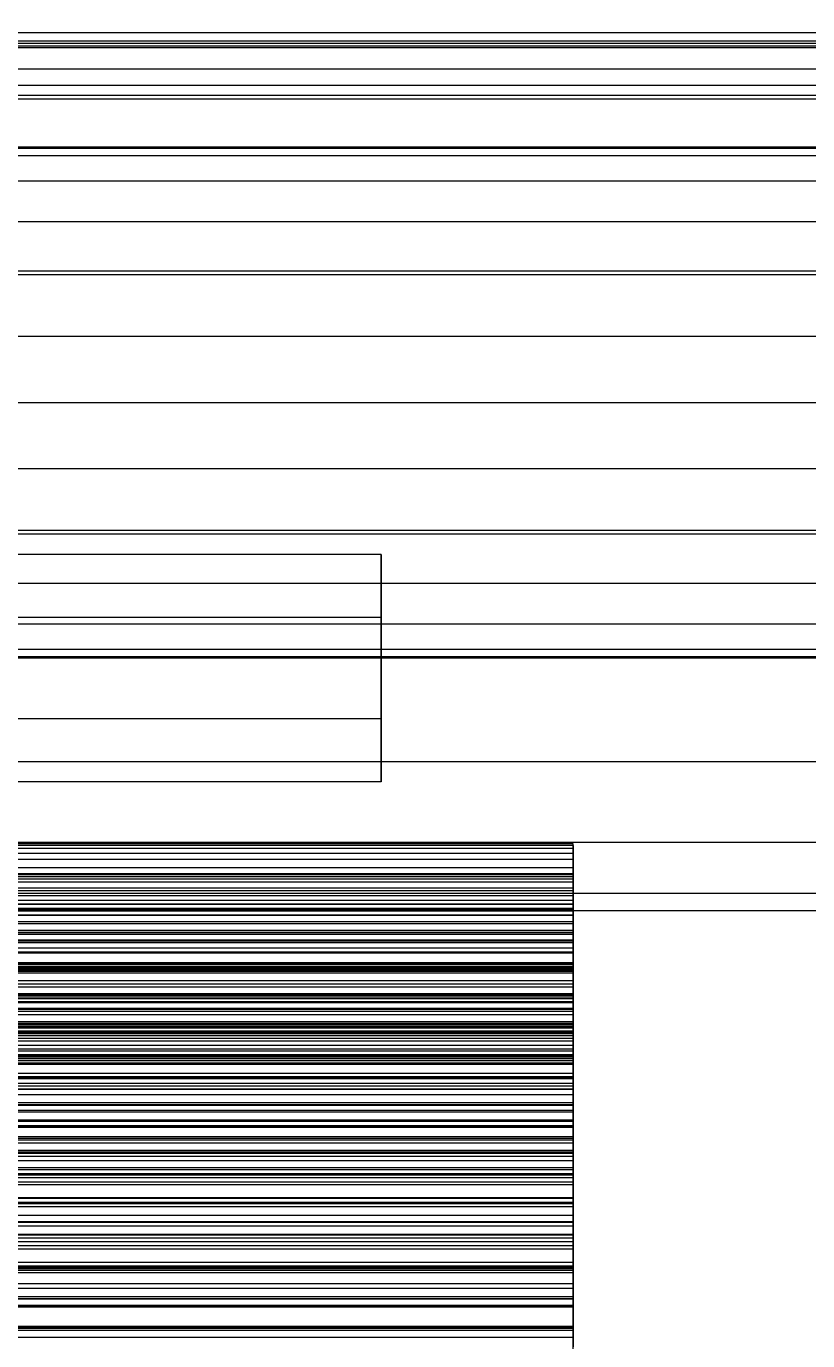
# Model space of a CAD drawing. Header units: millimetres. Extents: x -2500 to 58855, y -53268 to 6837.
# Drawn here: x 664.5 to 786.7, y -33940.3 to -33734.6 of the extents above; entities that cross this region are included whole.
import ezdxf

# ---------------------------------------------------------------- set-up
doc = ezdxf.new("R2010")
doc.units = ezdxf.units.MM
for name, color, linetype, lineweight in [('COTAS_O', 1, 'Continuous', 0), ('frontal_briquetadora', 7, 'Continuous', 0), ('frontal_secador', 7, 'Continuous', 0)]:
    doc.layers.add(name, color=color, linetype=linetype, lineweight=lineweight)
doc.dimstyles.new('R19_100', dxfattribs={"dimtxt": 250, "dimasz": 150, "dimexe": 150, "dimexo": 80, "dimgap": 100, "dimtad": 1, "dimtih": 1, "dimtoh": 1, "dimdsep": 46, "dimcen": 0.09, "dimadec": 0, "dimazin": 0, "dimtfac": 1, "dimtdec": 4, "dimtofl": 0, "dimtmove": 0, "dimatfit": 3, "dimfxl": 1, "dimtolj": 1, "dimtzin": 0, "dimarcsym": 0})

# ---------------------------------------------------------------- blocks, each defined once
blk = doc.blocks.new('*D39')
at = {"layer": 'COTAS_O', "color": 0, "lineweight": -2, "transparency": 16777216}
for p, q in [((-1725, -34320), (-1725, -33550)), ((1725, -34320), (1725, -33550)), ((-1575, -33700), (1575, -33700))]:
    blk.add_line(p, q, dxfattribs=at)
at = {"layer": 'COTAS_O', "color": 0, "transparency": 16777216}
for points in [[(-1575, -33675), (-1575, -33725), (-1725, -33700)], [(1575, -33675), (1575, -33725), (1725, -33700)]]:
    blk.add_solid(points, dxfattribs=at)
at = {"layer": 'Defpoints', "color": 0, "transparency": 16777216}
for p in [(1725, -33700), (-1725, -34400), (1725, -34400)]:
    blk.add_point(p, dxfattribs=at)

msp = doc.modelspace()

# ---------------------------------------------------------------- linework, layer by layer
at = {"layer": 'frontal_briquetadora'}
for p, q in [((720, -33817.251), (480, -33817.251)), ((720, -33817.251), (720, -33819.113)), ((720, -33818.915), (720, -33817.251)), ((720, -33817.748), (720, -33817.647)), ((720, -33817.647), (720, -33820.992)), ((720, -33821.276), (720, -33817.748)), ((720, -33823.774), (720, -33818.915)), ((720, -33819.113), (720, -33824.131)), ((720, -33820.992), (720, -33827.122)), ((720, -33827.533), (720, -33821.276)), ((720, -33830.867), (720, -33823.774)), ((720, -33824.131), (720, -33831.312)), ((720, -33827.122), (480, -33827.122)), ((720, -33827.122), (720, -33834.822)), ((720, -33835.278), (720, -33827.533)), ((720, -33838.788), (720, -33830.867)), ((720, -33831.312), (720, -33839.233)), ((720, -33834.822), (720, -33842.567)), ((720, -33842.978), (720, -33835.278)), ((720, -33845.969), (720, -33838.788)), ((720, -33839.233), (720, -33846.325)), ((720, -33842.978), (480, -33842.978)), ((720, -33842.567), (720, -33848.823)), ((720, -33849.107), (720, -33842.978)), ((720, -33850.987), (720, -33845.969)), ((720, -33846.325), (720, -33851.185)), ((720, -33848.823), (720, -33852.351)), ((720, -33852.453), (720, -33849.107)), ((720, -33852.848), (720, -33850.987)), ((720, -33851.185), (720, -33852.848)), ((720, -33852.848), (480, -33852.848)), ((720, -33852.351), (720, -33852.453)), ((750, -33862.529), (550, -33862.529)), ((750, -33862.784), (550, -33862.784)), ((750, -33863.268), (550, -33863.268)), ((750, -33867.246), (750, -33862.529)), ((750, -33863.268), (750, -33862.784)), ((750, -33862.784), (750, -33867.398)), ((750, -33868.076), (750, -33863.268)), ((750, -33864.032), (550, -33864.032)), ((750, -33864.999), (550, -33864.999)), ((750, -33864.999), (750, -33864.032)), ((750, -33864.032), (750, -33868.532)), ((750, -33869.887), (750, -33864.999)), ((750, -33866.27), (550, -33866.27)), ((750, -33867.246), (550, -33867.246)), ((750, -33867.398), (550, -33867.398)), ((750, -33867.717), (550, -33867.717)), ((750, -33867.717), (750, -33866.27)), ((750, -33866.27), (750, -33870.646)), ((750, -33871.969), (750, -33867.246)), ((750, -33867.398), (750, -33872.027)), ((750, -33872.673), (750, -33867.717)), ((750, -33868.076), (550, -33868.076)), ((750, -33868.532), (550, -33868.532)), ((750, -33869.493), (550, -33869.493)), ((750, -33869.887), (550, -33869.887)), ((750, -33872.882), (750, -33868.076)), ((750, -33868.532), (750, -33873.056)), ((750, -33871.417), (750, -33869.493)), ((750, -33869.493), (750, -33873.733)), ((750, -33874.764), (750, -33869.887)), ((750, -33870.646), (550, -33870.646)), ((750, -33871.417), (550, -33871.417)), ((750, -33871.969), (550, -33871.969)), ((750, -33872.027), (550, -33872.027)), ((750, -33870.646), (750, -33875.053)), ((750, -33876.429), (750, -33871.417)), ((750, -33876.697), (750, -33871.969)), ((750, -33872.027), (750, -33876.669)), ((750, -33872.673), (550, -33872.673)), ((750, -33872.882), (550, -33872.882)), ((750, -33873.056), (550, -33873.056)), ((750, -33873.693), (550, -33873.693)), ((750, -33873.733), (550, -33873.733)), ((750, -33877.61), (750, -33872.673)), ((750, -33877.684), (750, -33872.882)), ((750, -33873.056), (750, -33877.601)), ((750, -33876.089), (750, -33873.693)), ((750, -33873.693), (750, -33877.787)), ((750, -33873.733), (750, -33878.013)), ((750, -33874.764), (550, -33874.764)), ((750, -33875.053), (550, -33875.053)), ((750, -33876.089), (550, -33876.089)), ((750, -33879.628), (750, -33874.764)), ((750, -33875.053), (750, -33879.491)), ((750, -33881.145), (750, -33876.089)), ((750, -33876.429), (550, -33876.429)), ((750, -33876.669), (550, -33876.669)), ((750, -33876.697), (550, -33876.697)), ((750, -33877.601), (550, -33877.601)), ((750, -33877.61), (550, -33877.61)), ((750, -33877.684), (550, -33877.684)), ((750, -33877.787), (550, -33877.787)), ((750, -33878.013), (550, -33878.013)), ((750, -33881.413), (750, -33876.429)), ((750, -33876.669), (750, -33881.323)), ((750, -33881.426), (750, -33876.697)), ((750, -33877.601), (750, -33882.168)), ((750, -33882.524), (750, -33877.61)), ((750, -33882.477), (750, -33877.684)), ((750, -33877.787), (750, -33881.93)), ((750, -33878.013), (750, -33882.333)), ((750, -33878.859), (550, -33878.859)), ((750, -33879.491), (550, -33879.491)), ((750, -33879.628), (550, -33879.628)), ((750, -33881.722), (750, -33878.859)), ((750, -33878.859), (750, -33882.798)), ((750, -33879.491), (750, -33883.96)), ((750, -33884.474), (750, -33879.628)), ((750, -33881.145), (550, -33881.145)), ((750, -33881.323), (550, -33881.323)), ((750, -33881.413), (550, -33881.413)), ((750, -33881.426), (550, -33881.426)), ((750, -33881.722), (550, -33881.722)), ((750, -33881.93), (550, -33881.93)), ((750, -33882.168), (550, -33882.168)), ((750, -33882.333), (550, -33882.333)), ((750, -33886.165), (750, -33881.145)), ((750, -33881.323), (750, -33885.986)), ((750, -33886.366), (750, -33881.413)), ((750, -33886.154), (750, -33881.426)), ((750, -33886.809), (750, -33881.722)), ((750, -33881.93), (750, -33886.122)), ((750, -33882.168), (750, -33886.755)), ((750, -33882.333), (750, -33886.694)), ((750, -33882.477), (550, -33882.477)), ((750, -33882.524), (550, -33882.524)), ((750, -33882.798), (550, -33882.798)), ((750, -33883.96), (550, -33883.96)), ((750, -33884.474), (550, -33884.474)), ((750, -33887.259), (750, -33882.477)), ((750, -33887.411), (750, -33882.524)), ((750, -33882.798), (750, -33886.794)), ((750, -33883.96), (750, -33888.459)), ((750, -33889.298), (750, -33884.474)), ((750, -33884.98), (550, -33884.98)), ((750, -33885.986), (550, -33885.986)), ((750, -33886.122), (550, -33886.122)), ((750, -33886.154), (550, -33886.154)), ((750, -33886.165), (550, -33886.165)), ((750, -33886.366), (550, -33886.366)), ((750, -33888.302), (750, -33884.98)), ((750, -33884.98), (750, -33888.754)), ((750, -33885.986), (750, -33890.657)), ((750, -33886.122), (750, -33890.363)), ((750, -33890.878), (750, -33886.154)), ((750, -33891.145), (750, -33886.165)), ((750, -33891.283), (750, -33886.366)), ((750, -33886.694), (550, -33886.694)), ((750, -33886.755), (550, -33886.755)), ((750, -33886.794), (550, -33886.794)), ((750, -33886.809), (550, -33886.809)), ((750, -33887.259), (550, -33887.259)), ((750, -33887.411), (550, -33887.411)), ((750, -33888.302), (550, -33888.302)), ((750, -33888.459), (550, -33888.459)), ((750, -33886.694), (750, -33891.095)), ((750, -33886.755), (750, -33891.361)), ((750, -33886.794), (750, -33890.847)), ((750, -33891.853), (750, -33886.809)), ((750, -33892.025), (750, -33887.259)), ((750, -33892.266), (750, -33887.411)), ((750, -33893.409), (750, -33888.302)), ((750, -33888.459), (750, -33892.99)), ((750, -33888.754), (550, -33888.754)), ((750, -33889.298), (550, -33889.298)), ((750, -33890.363), (550, -33890.363)), ((750, -33888.754), (750, -33892.593)), ((750, -33894.094), (750, -33889.298)), ((750, -33890.363), (750, -33894.655)), ((750, -33890.657), (550, -33890.657)), ((750, -33890.847), (550, -33890.847)), ((750, -33890.878), (550, -33890.878)), ((750, -33891.095), (550, -33891.095)), ((750, -33891.145), (550, -33891.145)), ((750, -33891.283), (550, -33891.283)), ((750, -33891.361), (550, -33891.361)), ((750, -33891.853), (550, -33891.853)), ((750, -33892.025), (550, -33892.025)), ((750, -33892.04), (550, -33892.04)), ((750, -33892.266), (550, -33892.266)), ((750, -33892.593), (550, -33892.593)), ((750, -33890.847), (750, -33894.959)), ((750, -33891.361), (750, -33890.878)), ((750, -33891.095), (750, -33895.539)), ((750, -33896.078), (750, -33891.145)), ((750, -33896.156), (750, -33891.283)), ((750, -33896.848), (750, -33891.853)), ((750, -33892.99), (750, -33892.025)), ((750, -33895.814), (750, -33892.04)), ((750, -33892.04), (750, -33895.64)), ((750, -33897.081), (750, -33892.266)), ((750, -33892.593), (750, -33896.498)), ((750, -33892.99), (550, -33892.99)), ((750, -33893.409), (550, -33893.409)), ((750, -33894.094), (550, -33894.094)), ((750, -33894.655), (550, -33894.655)), ((750, -33898.465), (750, -33893.409)), ((750, -33895.539), (750, -33894.094)), ((750, -33894.655), (750, -33899.002)), ((750, -33894.959), (550, -33894.959)), ((750, -33895.539), (550, -33895.539)), ((750, -33895.64), (550, -33895.64)), ((750, -33895.814), (550, -33895.814)), ((750, -33896.078), (550, -33896.078)), ((750, -33896.156), (550, -33896.156)), ((750, -33896.498), (550, -33896.498)), ((750, -33894.959), (750, -33899.132)), ((750, -33895.64), (750, -33899.313)), ((750, -33900.929), (750, -33895.814)), ((750, -33900.959), (750, -33896.078)), ((750, -33900.978), (750, -33896.156)), ((750, -33896.498), (750, -33900.47)), ((750, -33896.848), (550, -33896.848)), ((750, -33897.081), (550, -33897.081)), ((750, -33898.465), (550, -33898.465)), ((750, -33901.787), (750, -33896.848)), ((750, -33899.002), (750, -33897.081)), ((750, -33903.462), (750, -33898.465)), ((750, -33899.002), (550, -33899.002)), ((750, -33899.132), (550, -33899.132)), ((750, -33899.313), (550, -33899.313)), ((750, -33900.023), (550, -33900.023)), ((750, -33900.47), (550, -33900.47)), ((750, -33900.929), (550, -33900.929)), ((750, -33899.132), (750, -33903.371)), ((750, -33899.313), (750, -33903.06)), ((750, -33904.239), (750, -33900.023)), ((750, -33900.023), (750, -33903.441)), ((750, -33900.47), (750, -33904.514)), ((750, -33905.983), (750, -33900.929)), ((750, -33900.959), (550, -33900.959)), ((750, -33900.978), (550, -33900.978)), ((750, -33901.787), (550, -33901.787)), ((750, -33905.777), (750, -33900.959)), ((750, -33903.371), (750, -33900.978)), ((750, -33906.663), (750, -33901.787)), ((750, -33903.06), (550, -33903.06)), ((750, -33903.371), (550, -33903.371)), ((750, -33903.441), (550, -33903.441)), ((750, -33903.462), (550, -33903.462)), ((750, -33904.239), (550, -33904.239)), ((750, -33904.514), (550, -33904.514)), ((750, -33903.06), (750, -33906.884)), ((750, -33903.441), (750, -33906.939)), ((750, -33908.395), (750, -33903.462)), ((750, -33909.349), (750, -33904.239)), ((750, -33904.514), (750, -33908.636)), ((750, -33905.777), (550, -33905.777)), ((750, -33905.983), (550, -33905.983)), ((750, -33906.663), (550, -33906.663)), ((750, -33906.884), (550, -33906.884)), ((750, -33906.939), (550, -33906.939)), ((750, -33908.636), (750, -33905.777)), ((750, -33910.971), (750, -33905.983)), ((750, -33911.465), (750, -33906.663)), ((750, -33906.884), (750, -33910.789)), ((750, -33906.939), (750, -33910.519)), ((750, -33908.395), (550, -33908.395)), ((750, -33908.636), (550, -33908.636)), ((750, -33908.909), (550, -33908.909)), ((750, -33913.255), (750, -33908.395)), ((750, -33913.558), (750, -33908.909)), ((750, -33908.909), (750, -33912.136)), ((750, -33909.349), (550, -33909.349)), ((750, -33910.519), (550, -33910.519)), ((750, -33910.789), (550, -33910.789)), ((750, -33910.971), (550, -33910.971)), ((750, -33914.39), (750, -33909.349)), ((750, -33910.519), (750, -33914.184)), ((750, -33910.789), (750, -33914.783)), ((750, -33915.886), (750, -33910.971)), ((750, -33911.465), (550, -33911.465)), ((750, -33912.136), (550, -33912.136)), ((750, -33913.255), (550, -33913.255)), ((750, -33914.783), (750, -33911.465)), ((750, -33912.136), (750, -33915.451)), ((750, -33918.028), (750, -33913.255)), ((750, -33913.558), (550, -33913.558)), ((750, -33914.184), (550, -33914.184)), ((750, -33914.39), (550, -33914.39)), ((750, -33914.783), (550, -33914.783)), ((750, -33918.65), (750, -33913.558)), ((750, -33914.184), (750, -33917.941)), ((750, -33919.357), (750, -33914.39)), ((750, -33915.451), (550, -33915.451)), ((750, -33915.886), (550, -33915.886)), ((750, -33915.451), (750, -33918.855)), ((750, -33920.717), (750, -33915.886)), ((750, -33917.941), (550, -33917.941)), ((750, -33918.028), (550, -33918.028)), ((750, -33918.65), (550, -33918.65)), ((750, -33918.677), (550, -33918.677)), ((750, -33918.855), (550, -33918.855)), ((750, -33919.357), (550, -33919.357)), ((750, -33917.941), (750, -33921.797)), ((750, -33921.797), (750, -33918.028)), ((750, -33923.666), (750, -33918.65)), ((750, -33923.747), (750, -33918.677)), ((750, -33918.677), (750, -33921.706)), ((750, -33918.855), (750, -33922.354)), ((750, -33924.242), (750, -33919.357)), ((750, -33920.717), (550, -33920.717)), ((750, -33925.452), (750, -33920.717)), ((750, -33921.706), (550, -33921.706)), ((750, -33921.797), (550, -33921.797)), ((750, -33922.354), (550, -33922.354)), ((750, -33921.706), (750, -33924.829)), ((750, -33922.354), (750, -33925.953)), ((750, -33923.666), (550, -33923.666)), ((750, -33923.747), (550, -33923.747)), ((750, -33924.242), (550, -33924.242)), ((750, -33924.829), (550, -33924.829)), ((750, -33925.452), (550, -33925.452)), ((750, -33928.6), (750, -33923.666)), ((750, -33928.81), (750, -33923.747)), ((750, -33929.034), (750, -33924.242)), ((750, -33924.829), (750, -33928.05)), ((750, -33929.663), (750, -33925.452)), ((750, -33925.953), (550, -33925.953)), ((750, -33925.953), (750, -33929.663)), ((750, -33928.05), (550, -33928.05)), ((750, -33928.6), (550, -33928.6)), ((750, -33928.81), (550, -33928.81)), ((750, -33929.034), (550, -33929.034)), ((750, -33929.304), (550, -33929.304)), ((750, -33929.663), (550, -33929.663)), ((750, -33928.05), (750, -33931.373)), ((750, -33933.443), (750, -33928.6)), ((750, -33933.789), (750, -33928.81)), ((750, -33933.718), (750, -33929.034)), ((750, -33934.783), (750, -33929.304)), ((750, -33929.304), (750, -33932.126)), ((750, -33931.373), (550, -33931.373)), ((750, -33931.373), (750, -33934.806)), ((750, -33932.126), (550, -33932.126)), ((750, -33933.443), (550, -33933.443)), ((750, -33933.718), (550, -33933.718)), ((750, -33933.789), (550, -33933.789)), ((750, -33932.126), (750, -33935.051)), ((750, -33938.183), (750, -33933.443)), ((750, -33938.361), (750, -33933.718)), ((750, -33938.678), (750, -33933.789)), ((750, -33934.783), (550, -33934.783)), ((750, -33934.806), (550, -33934.806)), ((750, -33935.051), (550, -33935.051)), ((750, -33939.804), (750, -33934.783)), ((750, -33934.806), (750, -33938.361)), ((750, -33935.051), (750, -33938.08)), ((750, -33938.08), (550, -33938.08)), ((750, -33938.183), (550, -33938.183)), ((750, -33938.361), (550, -33938.361)), ((750, -33938.678), (550, -33938.678)), ((750, -33939.804), (550, -33939.804)), ((750, -33938.08), (750, -33941.221)), ((750, -33942.806), (750, -33938.183)), ((750, -33943.467), (750, -33938.678)), ((750, -33944.734), (750, -33939.804))]:
    msp.add_line(p, q, dxfattribs=at)
at = {"layer": 'frontal_secador'}
for p, q in [((1320, -33735.657), (-1320, -33735.657)), ((1320, -33736.928), (-1320, -33736.928)), ((1320, -33737.727), (-1320, -33737.727)), ((1320, -33738), (-1320, -33738)), ((1250, -33737.285), (-1250, -33737.285)), ((1250, -33738), (-1250, -33738)), ((1250, -33741.314), (-1250, -33741.314)), ((1250, -33743.856), (-1250, -33743.856)), ((1250, -33745.455), (-1250, -33745.455)), ((1250, -33746), (-1250, -33746)), ((1360, -33753.5), (-1360, -33753.5)), ((1360, -33754.863), (-1360, -33754.863)), ((1250, -33753.75), (-1250, -33753.75)), ((1360, -33758.859), (-1360, -33758.859)), ((1360, -33765.216), (-1360, -33765.216)), ((1250, -33772.924), (-1250, -33772.924)), ((1360, -33773.5), (-1360, -33773.5)), ((1360, -33783.147), (-1360, -33783.147)), ((-1360, -33793.5), (1360, -33793.5)), ((-1250, -33793.5), (1250, -33793.5)), ((1360, -33803.853), (-1360, -33803.853)), ((1360, -33813.5), (-1360, -33813.5)), ((1250, -33814.076), (-1250, -33814.076)), ((1360, -33821.784), (-1360, -33821.784)), ((1360, -33828.141), (-1360, -33828.141)), ((1360, -33832.137), (-1360, -33832.137)), ((1360, -33833.5), (-1360, -33833.5)), ((1250, -33833.25), (-1250, -33833.25)), ((1250, -33849.715), (-1250, -33849.715)), ((1250, -33862.349), (-1250, -33862.349)), ((1250, -33870.291), (-1250, -33870.291)), ((1250, -33873), (-1250, -33873))]:
    msp.add_line(p, q, dxfattribs=at)

# ---------------------------------------------------------------- dimensions: what is measured, and where the dimension line sits
at = {"layer": 'COTAS_O'}
dim = msp.add_aligned_dim(p1=(-1725, -34400), p2=(1725, -34400), distance=700, text='<> O', dimstyle='R19_100', dxfattribs=at)
dim.commit()
dim.dimension.update_dxf_attribs({"geometry": '*D39', "text_midpoint": (0, -33700)})

doc.saveas('drawing.dxf')
